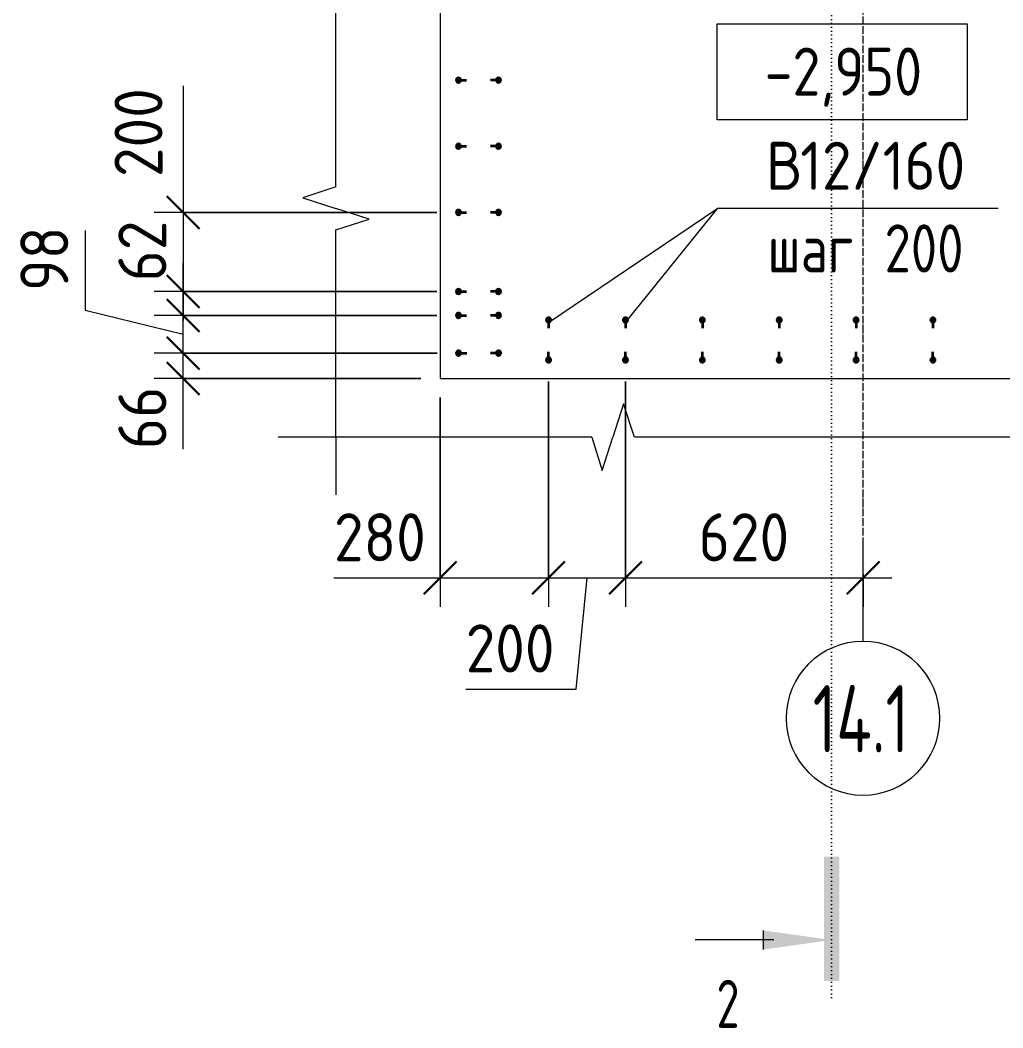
# Model space of a CAD drawing. Header units: millimetres. Extents: x -42469 to 17648, y -5898 to 81170.
# Drawn here: x -5082 to -2526, y 75360 to 77982 of the extents above; entities that cross this region are included whole.
import ezdxf

# ---------------------------------------------------------------- set-up
doc = ezdxf.new("R2010")
doc.units = ezdxf.units.MM
doc.linetypes.add('02 Штрихпунктирная _20 мм_', pattern=[25, 20, -2.5, 0, -2.5])
doc.linetypes.add('04 Пунктир 10мм', pattern=[10, 0, -10])
for name, color, linetype, lineweight in [('AA_Dim', 7, 'Continuous', 9), ('AA_Dim-50', 7, 'Continuous', 9), ('AA_Oformlenie', 7, 'Continuous', 9), ('AA_Razrez', 7, 'Continuous', 9), ('AA_Vinoska', 7, 'Continuous', 9), ('AA_Visotnaya otmetka', 7, 'Continuous', 9), ('KR_Armatura', 7, 'Continuous', 20), ('KR_Armatura_Tonkie', 7, 'Continuous', 20), ('KR_Fundament', 7, 'Continuous', 18), ('Оси', 7, 'Continuous', 9)]:
    doc.layers.add(name, color=color, linetype=linetype, lineweight=lineweight)
doc.styles.add('ISOCPEUR_5', font='isocpeur.ttf', dxfattribs={"width": 0.7, "height": 175})
doc.styles.add('ISOCPEUR_6', font='isocpeur.ttf', dxfattribs={"width": 0.7, "height": 125})
doc.styles.add('ISOCPEUR_7', font='isocpeur.ttf', dxfattribs={"width": 0.85, "height": 125})
doc.styles.add('ISOCPEUR_8', font='isocpeur.ttf', dxfattribs={"width": 0.9, "height": 125})
doc.styles.add('ISOCPEUR_9', font='isocpeur.ttf', dxfattribs={"width": 0.8, "height": 125})
doc.dimstyles.new('00_Точн_3_знака__прозр__2', dxfattribs={"dimscale": 304.8, "dimtxt": 124.497647, "dimasz": 0.278871, "dimexe": 0.246063, "dimexo": 0.164042, "dimgap": 0.016404, "dimtad": 1, "dimdec": 3, "dimrnd": 0.001, "dimdsep": 46, "dimtxsty": 'ISOCPEUR_8', "dimblk1": 'OBLIQUE', "dimblk2": 'OBLIQUE', "dimsah": 1, "dimcen": 0.09, "dimdle": 0.246063, "dimazin": 0, "dimtfac": 1, "dimtdec": 4, "dimtix": 1, "dimtmove": 1, "dimatfit": 3, "dimfxl": 1, "dimtvp": 1, "dimtolj": 1, "dimtzin": 0, "dimlwd": 18, "dimlwe": 18, "dimarcsym": 2})
doc.dimstyles.new('05_Округл_50мм__непрозр_', dxfattribs={"dimscale": 304.8, "dimtxt": 124.497647, "dimasz": 0.278871, "dimexe": 0.246063, "dimexo": 0.164042, "dimgap": 0.049213, "dimtad": 1, "dimdec": 0, "dimrnd": 50, "dimdsep": 46, "dimtxsty": 'ISOCPEUR_8', "dimblk1": 'OBLIQUE', "dimblk2": 'OBLIQUE', "dimsah": 1, "dimcen": 0.09, "dimdle": 0.246063, "dimazin": 0, "dimtfac": 1, "dimtdec": 4, "dimtix": 1, "dimtmove": 1, "dimatfit": 3, "dimfxl": 1, "dimtvp": 1, "dimtfill": 1, "dimtolj": 1, "dimtzin": 0, "dimlwd": 18, "dimlwe": 18, "dimarcsym": 2})
doc.dimstyles.new('05_Округл_5мм__прозр_', dxfattribs={"dimscale": 304.8, "dimtxt": 124.497647, "dimasz": 0.278871, "dimexe": 0.246063, "dimexo": 0.164042, "dimgap": 0.016404, "dimtad": 1, "dimdec": 0, "dimrnd": 5, "dimdsep": 46, "dimtxsty": 'ISOCPEUR_8', "dimblk1": 'OBLIQUE', "dimblk2": 'OBLIQUE', "dimsah": 1, "dimcen": 0.09, "dimdle": 0.246063, "dimazin": 0, "dimtfac": 1, "dimtdec": 4, "dimtix": 1, "dimtmove": 1, "dimatfit": 3, "dimfxl": 1, "dimtvp": 1, "dimtolj": 1, "dimtzin": 0, "dimlwd": 18, "dimlwe": 18, "dimarcsym": 2})
doc.dimstyles.new('05_Округл_5мм__прозр__1', dxfattribs={"dimscale": 304.8, "dimtxt": 124.497647, "dimasz": 0.278871, "dimexe": 0.246063, "dimexo": 0.164042, "dimgap": 0.016404, "dimtad": 1, "dimdec": 0, "dimrnd": 5, "dimdsep": 46, "dimtxsty": 'ISOCPEUR_8', "dimblk1": 'OBLIQUE', "dimblk2": 'OBLIQUE', "dimsah": 1, "dimcen": 0.09, "dimdle": 0.246063, "dimazin": 0, "dimtfac": 1, "dimtdec": 4, "dimtix": 1, "dimtmove": 0, "dimatfit": 3, "dimfxl": 1, "dimtvp": 1, "dimtolj": 1, "dimtzin": 0, "dimlwd": 18, "dimlwe": 18, "dimarcsym": 2})

# ---------------------------------------------------------------- blocks, each defined once
blk = doc.blocks.new('265_Выпуск П одной длины _НесАрм_РабПлоск_ - В1 _d12_ t250-4071037-Схема расположения арматурных выпусков вундаментной плиты  в_о 14_1-К1')
at = {"layer": 'KR_Armatura_Tonkie', "lineweight": 35}
for points in [[(0, 0), (-1.5, 3.9), (-1.8, 4.2), (-4.4, 5.8), (-7.6, 5.8), (-10.2, 4.2), (-11.8, 1.6), (-12, 0), (-11.2, -3), (-9, -5.2), (-6, -6), (-3, -5.2), (-1.5, -3.8), (-0.2, -1.6)], [(103.8, 1.6), (103.2, 3), (101, 5.2), (98, 6), (95, 5.2), (92.8, 3), (92.2, 1.6), (92.2, -1.6), (92.8, -3), (95, -5.2), (98, -6), (99.6, -5.8), (102.2, -4.2), (103.8, -1.6)]]:
    blk.add_hatch(color=256, dxfattribs=at).paths.add_polyline_path(points)
at = {"layer": 'KR_Armatura'}
for centre in [(-6, 0), (98, 0)]:
    blk.add_circle(centre, 6, dxfattribs=at)
at = {"layer": 'KR_Armatura_Tonkie', "lineweight": 35}
for p, q in [((0, 0), (15, 0)), ((92, 0), (77, 0))]:
    blk.add_line(p, q, dxfattribs=at)
for centre, start, end in [((-6, 0), 360, 180), ((-6, 0), 180, 360), ((98, 0), 360, 180), ((98, 0), 180, 360)]:
    blk.add_arc(centre, 6, start, end, dxfattribs=at)
blk = doc.blocks.new('265_Выпуск П одной длины _НесАрм_РабПлоск_ - В1 _d12_ t250-V2-Схема расположения арматурных выпусков вундаментной плиты  в_о 14_1-К1')
at = {"layer": 'KR_Armatura_Tonkie', "lineweight": 35}
for points in [[(-6, 6), (-9, 5.2), (-10.2, 4.2), (-11.8, 1.6), (-12, 0), (-11.2, -3), (-9, -5.2), (-6, -6), (-3, -5.2), (-1.7, -4.2), (-0.2, -1.6), (0, 0), (-1.7, 4.2), (-1.8, 4.2), (-4.4, 5.8)], [(98, 6), (95, 5.2), (92.8, 3), (92.2, 1.6), (92.2, -1.6), (92.8, -3), (95, -5.2), (98, -6), (99.6, -5.8), (102.2, -4.2), (103.8, -1.6), (103.8, 1.6), (103.2, 3), (101, 5.2), (99.6, 5.8)]]:
    blk.add_hatch(color=256, dxfattribs=at).paths.add_polyline_path(points)
at = {"layer": 'KR_Armatura'}
for centre in [(-6, 0), (98, 0)]:
    blk.add_circle(centre, 6, dxfattribs=at)
at = {"layer": 'KR_Armatura_Tonkie', "lineweight": 35}
for p, q in [((0, 0), (15, 0)), ((92, 0), (77, 0))]:
    blk.add_line(p, q, dxfattribs=at)
for centre, start, end in [((-6, 0), 360, 180), ((-6, 0), 180, 360), ((98, 0), 360, 180), ((98, 0), 180, 360)]:
    blk.add_arc(centre, 6, start, end, dxfattribs=at)
blk = doc.blocks.new('011_Прямоугольник обрыва _ЭлУзла_ - 011_Прямоугольник обрыва _ЭлУзла_-4164716-Схема расположения арматурных выпусков вундаментной плиты  в_о 14_1-К1')
at = {"layer": 'AA_Oformlenie'}
for p, q in [((0, -538.1), (0, 0)), ((0, 0), (665.3, 0)), ((776.6, 0), (2105.8, 0)), ((2217.1, 0), (2881.1, 0)), ((2881.1, 0), (2881.1, -538.1)), ((0, -1726.9), (0, -649.4)), ((2881.1, -649.4), (2881.1, -1726.9)), ((0, -2377.6), (0, -1838.2)), ((2881.1, -1838.2), (2881.1, -2377.6)), ((665.3, -2377.6), (0, -2377.6)), ((2105.8, -2377.6), (776.6, -2377.6)), ((2881.1, -2377.6), (2217.1, -2377.6))]:
    blk.add_line(p, q, dxfattribs=at)
blk = doc.blocks.new('Ось сетки - d_4мм-2765513-Схема расположения арматурных выпусков вундаментной плиты  в_о 14_1-К1')
at = {"layer": 'Оси'}
for start, end in [(360, 180), (360, 180), (180, 360), (180, 360)]:
    blk.add_arc((0, 0), 4, start, end, dxfattribs=at)
blk = doc.blocks.new('Разрез - Номер узла_ сзади-394133-Схема расположения арматурных выпусков вундаментной плиты  в_о 14_1-К1')
at = {"layer": 'AA_Razrez'}
for points in [[(7.329, 0.404), (7.329, -0.394), (0.873, -0.394), (0.873, 0.404)], [(3.497, -3.533), (2.503, -3.533), (3, 0)]]:
    blk.add_hatch(color=256, dxfattribs=at).paths.add_polyline_path(points)
for p, q in [((3, -3), (3, -7.096)), ((2.503, -3.533), (3.497, -3.533))]:
    blk.add_line(p, q, dxfattribs=at)
blk = doc.blocks.new('Высотные отметки - Рамка вверх-400294-Схема расположения арматурных выпусков вундаментной плиты  в_о 14_1-К1')
at = {"layer": 'AA_Vinoska'}
for p, q in [((-13, 0), (-13, 5)), ((-13, 5), (0, 5)), ((0, 5), (0, 0)), ((0, 0), (-13, 0))]:
    blk.add_line(p, q, dxfattribs=at)
blk = doc.blocks.new('DIMBLOCK43-Схема расположения арматурных выпусков вундаментной плиты  в_о 14_1-К1')
at = {"layer": 'AA_Dim-50', "lineweight": 30}
for p, q in [((-4658.4, 77116), (-4700.9, 77158.5)), ((-4658.4, 77116), (-4615.9, 77073.5)), ((-4658.4, 77050), (-4700.9, 77092.5)), ((-4658.4, 77050), (-4615.9, 77007.5))]:
    blk.add_line(p, q, dxfattribs=at)
at = {"layer": 'AA_Dim-50', "lineweight": 18}
for p, q in [((-3997.4, 77116), (-4733.4, 77116)), ((-4658.4, 76975), (-4658.4, 77116)), ((-4658.4, 77116), (-3997.4, 77116)), ((-4658.4, 77073.8), (-4658.4, 77083)), ((-4658.4, 76865.8), (-4658.4, 77073.8)), ((-4039.4, 77050), (-4733.4, 77050)), ((-4658.4, 77050), (-4039.4, 77050))]:
    blk.add_line(p, q, dxfattribs=at)
at = {"layer": 'AA_Dim-50', "color": 0, "lineweight": 18, "insert": (-4826.7, 76865.8), "char_height": 125, "width": 189.619, "attachment_point": 1, "rotation": 90, "line_spacing_factor": 1.149209, "style": 'ISOCPEUR_8'}
blk.add_mtext('66', dxfattribs=at)
blk = doc.blocks.new('_Oblique')
at = {"color": 0, "linetype": 'ByBlock', "lineweight": -2}
blk.add_line((-0.5, -0.5), (0.5, 0.5), dxfattribs=at)
blk = doc.blocks.new('DIMBLOCK44-Схема расположения арматурных выпусков вундаментной плиты  в_о 14_1-К1')
at = {"layer": 'AA_Dim-50', "lineweight": 18}
for p, q in [((-4913.4, 77435.2), (-4913.4, 77227.2)), ((-4913.4, 77227.2), (-4658.4, 77165)), ((-3997.8, 77214), (-4733.4, 77214)), ((-4658.4, 77116), (-4658.4, 77214)), ((-4658.4, 77214), (-3997.8, 77214)), ((-3997.4, 77116), (-4733.4, 77116)), ((-4658.4, 77116), (-3997.4, 77116))]:
    blk.add_line(p, q, dxfattribs=at)
at = {"layer": 'AA_Dim-50', "lineweight": 30}
for p, q in [((-4658.4, 77214), (-4700.9, 77256.5)), ((-4658.4, 77214), (-4615.9, 77171.5)), ((-4658.4, 77116), (-4700.9, 77158.5)), ((-4658.4, 77116), (-4615.9, 77073.5))]:
    blk.add_line(p, q, dxfattribs=at)
at = {"layer": 'AA_Dim-50', "color": 0, "lineweight": 18, "insert": (-5081.7, 77277.2), "char_height": 125, "width": 189.619, "attachment_point": 1, "rotation": 90, "line_spacing_factor": 1.149209, "style": 'ISOCPEUR_8'}
blk.add_mtext('98', dxfattribs=at)
blk = doc.blocks.new('DIMBLOCK45-Схема расположения арматурных выпусков вундаментной плиты  в_о 14_1-К1')
at = {"layer": 'AA_Dim-50', "lineweight": 18}
for p, q in [((-4658.4, 77460.2), (-4658.4, 77252.1)), ((-4658.4, 77214), (-4658.4, 77351)), ((-3997.8, 77276), (-4733.4, 77276)), ((-4658.4, 77276), (-3997.8, 77276)), ((-4658.4, 77252.1), (-4658.4, 77245)), ((-3997.8, 77214), (-4733.4, 77214)), ((-4658.4, 77214), (-3997.8, 77214))]:
    blk.add_line(p, q, dxfattribs=at)
at = {"layer": 'AA_Dim-50', "lineweight": 30}
for p, q in [((-4658.4, 77276), (-4700.9, 77318.5)), ((-4658.4, 77276), (-4615.9, 77233.5)), ((-4658.4, 77214), (-4700.9, 77256.5)), ((-4658.4, 77214), (-4615.9, 77171.5))]:
    blk.add_line(p, q, dxfattribs=at)
at = {"layer": 'AA_Dim-50', "color": 0, "lineweight": 18, "insert": (-4826.7, 77302.1), "char_height": 125, "width": 189.619, "attachment_point": 1, "rotation": 90, "line_spacing_factor": 1.149209, "style": 'ISOCPEUR_8'}
blk.add_mtext('62', dxfattribs=at)
blk = doc.blocks.new('DIMBLOCK46-Схема расположения арматурных выпусков вундаментной плиты  в_о 14_1-К1')
at = {"layer": 'AA_Dim-50', "lineweight": 18}
for p, q in [((-4658.4, 77810.9), (-4658.4, 77523.9)), ((-4658.4, 77557), (-4658.4, 77201)), ((-4658.4, 77523.9), (-4658.4, 77379)), ((-3997.8, 77482), (-4733.4, 77482)), ((-4658.4, 77482), (-3997.8, 77482)), ((-3997.8, 77276), (-4733.4, 77276)), ((-4658.4, 77276), (-3997.8, 77276))]:
    blk.add_line(p, q, dxfattribs=at)
at = {"layer": 'AA_Dim-50', "lineweight": 30}
for p, q in [((-4658.4, 77482), (-4700.9, 77524.5)), ((-4658.4, 77482), (-4615.9, 77439.5)), ((-4658.4, 77276), (-4700.9, 77318.5)), ((-4658.4, 77276), (-4615.9, 77233.5))]:
    blk.add_line(p, q, dxfattribs=at)
at = {"layer": 'AA_Dim-50', "color": 0, "lineweight": 18, "insert": (-4836.7, 77573.9), "char_height": 125, "width": 284.429, "attachment_point": 1, "rotation": 90, "line_spacing_factor": 1.149209, "style": 'ISOCPEUR_8', "bg_fill": 3, "box_fill_scale": 1.25, "bg_fill_color": 256, "bg_fill_true_color": 13158600, "bg_fill_transparency": 0}
blk.add_mtext('200', dxfattribs=at)
blk = doc.blocks.new('DIMBLOCK47-Схема расположения арматурных выпусков вундаментной плиты  в_о 14_1-К1')
at = {"layer": 'AA_Dim-50', "lineweight": 18}
for p, q in [((-3707.4, 77042), (-3707.4, 76455.8)), ((-3707.4, 76530.8), (-3707.4, 77042)), ((-3989.4, 77000), (-3989.4, 76455.8)), ((-3989.4, 76530.8), (-3989.4, 77000)), ((-4265.7, 76530.8), (-3978.7, 76530.8)), ((-4064.4, 76530.8), (-3707.4, 76530.8)), ((-3978.7, 76530.8), (-3848.4, 76530.8))]:
    blk.add_line(p, q, dxfattribs=at)
at = {"layer": 'AA_Dim-50', "lineweight": 30}
for p, q in [((-3989.4, 76530.8), (-3946.9, 76573.3)), ((-3707.4, 76530.8), (-3664.9, 76573.3)), ((-3989.4, 76530.8), (-4031.9, 76488.3)), ((-3707.4, 76530.8), (-3749.9, 76488.3))]:
    blk.add_line(p, q, dxfattribs=at)
at = {"layer": 'AA_Dim-50', "color": 0, "lineweight": 18, "insert": (-4265.7, 76699.1), "char_height": 125, "width": 284.429, "attachment_point": 1, "line_spacing_factor": 1.149209, "style": 'ISOCPEUR_8'}
blk.add_mtext('280', dxfattribs=at)
blk = doc.blocks.new('DIMBLOCK48-Схема расположения арматурных выпусков вундаментной плиты  в_о 14_1-К1')
at = {"layer": 'AA_Dim-50', "lineweight": 18}
for p, q in [((-3707.4, 77042), (-3707.4, 76455.8)), ((-3707.4, 76530.8), (-3707.4, 77042)), ((-3507.4, 77042), (-3507.4, 76455.8)), ((-3507.4, 76530.8), (-3507.4, 77042)), ((-3707.4, 76530.8), (-3507.4, 76530.8)), ((-3636, 76241.7), (-3607.4, 76530.8)), ((-3923, 76241.7), (-3636, 76241.7))]:
    blk.add_line(p, q, dxfattribs=at)
at = {"layer": 'AA_Dim-50', "lineweight": 30}
for p, q in [((-3707.4, 76530.8), (-3664.9, 76573.3)), ((-3507.4, 76530.8), (-3464.9, 76573.3)), ((-3707.4, 76530.8), (-3749.9, 76488.3)), ((-3507.4, 76530.8), (-3549.9, 76488.3))]:
    blk.add_line(p, q, dxfattribs=at)
at = {"layer": 'AA_Dim-50', "color": 0, "lineweight": 18, "insert": (-3923, 76410), "char_height": 125, "width": 284.429, "attachment_point": 1, "line_spacing_factor": 1.149209, "style": 'ISOCPEUR_8'}
blk.add_mtext('200', dxfattribs=at)
blk = doc.blocks.new('DIMBLOCK49-Схема расположения арматурных выпусков вундаментной плиты  в_о 14_1-К1')
at = {"layer": 'AA_Dim-50', "lineweight": 18}
for p, q in [((-3507.4, 77042), (-3507.4, 76455.8)), ((-3507.4, 76530.8), (-3507.4, 77042)), ((-3507.4, 76530.8), (-2814.4, 76530.8)), ((-2889.4, 76540.9), (-2889.4, 76455.8)), ((-2889.4, 76530.8), (-2889.4, 76540.9))]:
    blk.add_line(p, q, dxfattribs=at)
at = {"layer": 'AA_Dim-50', "lineweight": 30}
for p, q in [((-3507.4, 76530.8), (-3464.9, 76573.3)), ((-2889.4, 76530.8), (-2846.9, 76573.3)), ((-3507.4, 76530.8), (-3549.9, 76488.3)), ((-2889.4, 76530.8), (-2931.9, 76488.3))]:
    blk.add_line(p, q, dxfattribs=at)
at = {"layer": 'AA_Dim-50', "color": 0, "lineweight": 18, "insert": (-3316.9, 76699.1), "char_height": 125, "width": 284.429, "attachment_point": 1, "line_spacing_factor": 1.149209, "style": 'ISOCPEUR_8'}
blk.add_mtext('620', dxfattribs=at)
blk = doc.blocks.new('042_М_Арматуры - Диам длина поз _ Комментарий-3662934-Схема расположения арматурных выпусков вундаментной плиты  в_о 14_1-К1')
at = {"layer": 'AA_Vinoska'}
blk.add_line((-7, 0), (7, 0), dxfattribs=at)

msp = doc.modelspace()

# ---------------------------------------------------------------- linework, layer by layer
at = {"layer": 'AA_Razrez', "linetype": '04 Пунктир 10мм'}
msp.add_line((-2971.1903, 75438.8868), (-2971.1903, 79935.3109), dxfattribs=at)
at = {"layer": 'AA_Vinoska'}
for p, q in [((-4260.4986, 77548.0615), (-4347.1488, 77519.9071)), ((-4347.1488, 77519.9071), (-4260.4986, 77491.7528)), ((-4173.8961, 77464.2528), (-4260.4986, 77491.7528)), ((-3707.7807, 77195.5609), (-3267.2276, 77492.9343)), ((-3500.7207, 77204.372), (-3267.2276, 77492.9343)), ((-3267.2276, 77492.9343), (-3237.8152, 77492.9343)), ((-3267.2276, 77492.9343), (-3237.8152, 77492.9343)), ((-4260.4986, 77436.7528), (-4173.8961, 77464.2528)), ((-3512.0678, 76984.0018), (-3540.2221, 76897.3516)), ((-3483.9135, 76897.3516), (-3512.0678, 76984.0018)), ((-4260.4986, 76897.3516), (-4410.4986, 76897.3516)), ((-4260.4986, 76897.3516), (-4260.4986, 76747.3516)), ((-3595.2221, 76897.3516), (-3567.7221, 76810.7491)), ((-3567.7221, 76810.7491), (-3540.2221, 76897.3516))]:
    msp.add_line(p, q, dxfattribs=at)
at = {"layer": 'AA_Visotnaya otmetka'}
msp.add_line((-2618.5556, 77722.3639), (-2618.5556, 77722.3639), dxfattribs=at)
msp.add_line((-2618.5556, 77722.3639), (-2618.5556, 77722.3639), dxfattribs=at)
at = {"layer": 'KR_Fundament', "lineweight": 20}
for p, q in [((-3989.3926, 78774.9563), (-3989.3926, 77049.9563)), ((-3989.3926, 77049.9563), (-1789.3926, 77049.9563))]:
    msp.add_line(p, q, dxfattribs=at)
at = {"layer": 'Оси', "linetype": '02 Штрихпунктирная _20 мм_'}
msp.add_line((-2889.3926, 76615.8579), (-2889.3926, 79184.9563), dxfattribs=at)
at = {"layer": 'Оси'}
msp.add_line((-2889.3926, 76365.8579), (-2889.3926, 76615.8579), dxfattribs=at)

# ---------------------------------------------------------------- block references
at = {"layer": 'AA_Oformlenie'}
msp.add_blockref('011_Прямоугольник обрыва _ЭлУзла_ - 011_Прямоугольник обрыва _ЭлУзла_-4164716-Схема расположения арматурных выпусков вундаментной плиты  в_о 14_1-К1', (-4260.4986, 79274.9563), dxfattribs=at)
at = {"layer": 'AA_Razrez', "extrusion": (0, 0, -1), "xscale": 49.99999999999998, "yscale": 49.99999999999998, "zscale": 49.99999999999998, "rotation": 90.00000000000001}
msp.add_blockref('Разрез - Номер узла_ сзади-394133-Схема расположения арматурных выпусков вундаментной плиты  в_о 14_1-К1', (2971.1903, 75438.8868), dxfattribs=at)
at = {"layer": 'AA_Vinoska', "xscale": 49.99999999999998, "yscale": 49.99999999999998, "zscale": 49.99999999999998}
for name, p in [('Высотные отметки - Рамка вверх-400294-Схема расположения арматурных выпусков вундаментной плиты  в_о 14_1-К1', (-2618.5556, 77722.3639)), ('042_М_Арматуры - Диам длина поз _ Комментарий-3662934-Схема расположения арматурных выпусков вундаментной плиты  в_о 14_1-К1', (-2887.8152, 77492.9343)), ('042_М_Арматуры - Диам длина поз _ Комментарий-3662934-Схема расположения арматурных выпусков вундаментной плиты  в_о 14_1-К1', (-2887.8152, 77492.9343))]:
    msp.add_blockref(name, p, dxfattribs=at)
at = {"layer": 'KR_Armatura_Tonkie', "lineweight": 35}
for name, p, rotation in [('265_Выпуск П одной длины _НесАрм_РабПлоск_ - В1 _d12_ t250-V2-Схема расположения арматурных выпусков вундаментной плиты  в_о 14_1-К1', (-3843.7883, 77825.9563), 180), ('265_Выпуск П одной длины _НесАрм_РабПлоск_ - В1 _d12_ t250-V2-Схема расположения арматурных выпусков вундаментной плиты  в_о 14_1-К1', (-3843.7883, 77653.9563), 180), ('265_Выпуск П одной длины _НесАрм_РабПлоск_ - В1 _d12_ t250-V2-Схема расположения арматурных выпусков вундаментной плиты  в_о 14_1-К1', (-3843.7883, 77481.9563), 180), ('265_Выпуск П одной длины _НесАрм_РабПлоск_ - В1 _d12_ t250-V2-Схема расположения арматурных выпусков вундаментной плиты  в_о 14_1-К1', (-3843.7883, 77275.9563), 180), ('265_Выпуск П одной длины _НесАрм_РабПлоск_ - В1 _d12_ t250-V2-Схема расположения арматурных выпусков вундаментной плиты  в_о 14_1-К1', (-3843.7883, 77213.9563), 180), ('265_Выпуск П одной длины _НесАрм_РабПлоск_ - В1 _d12_ t250-4071037-Схема расположения арматурных выпусков вундаментной плиты  в_о 14_1-К1', (-3707.3926, 77195.9563), 270), ('265_Выпуск П одной длины _НесАрм_РабПлоск_ - В1 _d12_ t250-4071037-Схема расположения арматурных выпусков вундаментной плиты  в_о 14_1-К1', (-3507.3926, 77195.9563), 270), ('265_Выпуск П одной длины _НесАрм_РабПлоск_ - В1 _d12_ t250-4071037-Схема расположения арматурных выпусков вундаментной плиты  в_о 14_1-К1', (-3307.3926, 77195.9563), 270), ('265_Выпуск П одной длины _НесАрм_РабПлоск_ - В1 _d12_ t250-4071037-Схема расположения арматурных выпусков вундаментной плиты  в_о 14_1-К1', (-3107.3926, 77195.9563), 270), ('265_Выпуск П одной длины _НесАрм_РабПлоск_ - В1 _d12_ t250-4071037-Схема расположения арматурных выпусков вундаментной плиты  в_о 14_1-К1', (-2907.3926, 77195.9563), 270), ('265_Выпуск П одной длины _НесАрм_РабПлоск_ - В1 _d12_ t250-4071037-Схема расположения арматурных выпусков вундаментной плиты  в_о 14_1-К1', (-2707.3926, 77195.9563), 270), ('265_Выпуск П одной длины _НесАрм_РабПлоск_ - В1 _d12_ t250-4071037-Схема расположения арматурных выпусков вундаментной плиты  в_о 14_1-К1', (-2707.3926, 77195.9563), 270), ('265_Выпуск П одной длины _НесАрм_РабПлоск_ - В1 _d12_ t250-V2-Схема расположения арматурных выпусков вундаментной плиты  в_о 14_1-К1', (-3843.3926, 77115.9563), 180)]:
    msp.add_blockref(name, p, dxfattribs=dict(at, rotation=rotation))
at = {"layer": 'Оси', "xscale": 49.99999999999998, "yscale": 49.99999999999998, "zscale": 49.99999999999998}
msp.add_blockref('Ось сетки - d_4мм-2765513-Схема расположения арматурных выпусков вундаментной плиты  в_о 14_1-К1', (-2889.3926, 76165.8579), dxfattribs=at)

# ---------------------------------------------------------------- texts
at = {"layer": 'AA_Razrez', "insert": (-3270.6467, 75485.3176), "char_height": 125, "width": 75.759469, "attachment_point": 1, "style": 'ISOCPEUR_6'}
msp.add_mtext('\\fISOCPEUR|b0|i0|c204|p34|;\\W.7;2', dxfattribs=at)
at = {"layer": 'AA_Vinoska', "char_height": 125, "attachment_point": 1}
for s, insert, width, style in [('\\fISOCPEUR|b0|i0|c204|p34|;\\W.9;В', (-3141.8082, 77665.6395), 108.227812, 'ISOCPEUR_8'), ('\\fISOCPEUR|b0|i0|c204|p34|;\\W.9;В', (-3141.8082, 77665.6395), 108.227812, 'ISOCPEUR_8'), ('12/160', (-3052.5114, 77665.6395), 526.708687, 'ISOCPEUR_8'), ('12/160', (-3052.5114, 77665.6395), 526.708687, 'ISOCPEUR_8'), (' 200', (-2896.9624, 77450.6868), 333.502, 'ISOCPEUR_9'), ('шаг', (-3137.7332, 77450.6868), 291.81425, 'ISOCPEUR_9')]:
    msp.add_mtext(s, dxfattribs=dict(at, insert=insert, width=width, style=style))
at = {"layer": 'AA_Visotnaya otmetka', "insert": (-3145.2286, 77910.6709), "char_height": 125, "width": 484.01503, "attachment_point": 1, "line_spacing_factor": 1.149209, "style": 'ISOCPEUR_7'}
msp.add_mtext('-2,950', dxfattribs=at)
at = {"layer": 'Оси', "insert": (-3020.1829, 76252.0309), "char_height": 175, "width": 317.067406, "attachment_point": 1, "style": 'ISOCPEUR_5'}
msp.add_mtext('14.1', dxfattribs=at)

# ---------------------------------------------------------------- dimensions: what is measured, and where the dimension line sits
at = {"layer": 'AA_Dim', "lineweight": 18}
for base, p1, p2, override, picture, middle in [((-4658.3961, 77275.9563), (-3947.7883, 77213.9563), (-3947.7883, 77275.9563), {"dimpost": '<>', "dimfxl": 62}, 'DIMBLOCK45-Схема расположения арматурных выпусков вундаментной плиты  в_о 14_1-К1', (-4743.3697, 77396.9454)), ((-4658.3961, 77213.9563), (-3947.3926, 77115.9563), (-3947.7883, 77213.9563), {"dimpost": '<>', "dimfxl": 98.000799}, 'DIMBLOCK44-Схема расположения арматурных выпусков вундаментной плиты  в_о 14_1-К1', (-4998.3697, 77372.0079)), ((-4658.3961, 77115.9563), (-3989.3926, 77049.9563), (-3947.3926, 77115.9563), {"dimpost": '<>', "dimfxl": 78.230429}, 'DIMBLOCK43-Схема расположения арматурных выпусков вундаментной плиты  в_о 14_1-К1', (-4743.3697, 76960.5704))]:
    dim = msp.add_linear_dim(base=base, p1=p1, p2=p2, angle=90, dimstyle='00_Точн_3_знака__прозр__2', override=override, dxfattribs=at)
    dim.commit()
    dim.dimension.update_dxf_attribs({"geometry": picture, "text_midpoint": middle, "dimtype": 160, "text_rotation": 90})
for base, p1, p2, override, picture, middle in [((-3707.3926, 76530.8132), (-3989.3926, 77049.9563), (-3707.3926, 77091.9563), {"dimpost": '<>', "dimfxl": 285.110505}, 'DIMBLOCK47-Схема расположения арматурных выпусков вундаментной плиты  в_о 14_1-К1', (-4123.4714, 76615.7869)), ((-3507.3926, 76530.8132), (-3707.3926, 77091.9563), (-3507.3926, 77091.9563), {"dimpost": '<>', "dimfxl": 200}, 'DIMBLOCK48-Схема расположения арматурных выпусков вундаментной плиты  в_о 14_1-К1', (-3780.7639, 76326.6301))]:
    dim = msp.add_linear_dim(base=base, p1=p1, p2=p2, dimstyle='05_Округл_5мм__прозр_', override=override, dxfattribs=at)
    dim.commit()
    dim.dimension.update_dxf_attribs({"geometry": picture, "text_midpoint": middle, "dimtype": 160})
dim = msp.add_linear_dim(base=(-2889.3926, 76530.8132), p1=(-3507.3926, 77091.9563), p2=(-2889.3926, 76590.9173), dimstyle='05_Округл_5мм__прозр__1', override={"dimpost": '<>', "dimfxl": 795.59038}, dxfattribs=at)
dim.commit()
dim.dimension.update_dxf_attribs({"geometry": 'DIMBLOCK49-Схема расположения арматурных выпусков вундаментной плиты  в_о 14_1-К1', "text_midpoint": (-3198.3926, 76598.3132)})

# ---------------------------------------------------------------- next in the draw order: dimensions: what is measured, and where the dimension line sits
dim = msp.add_linear_dim(base=(-4658.3961, 77275.9563), p1=(-3947.7883, 77481.9563), p2=(-3947.7883, 77275.9563), angle=90, dimstyle='05_Округл_50мм__непрозр_', override={"dimpost": '<>', "dimfxl": 206}, dxfattribs=at)
dim.commit()
dim.dimension.update_dxf_attribs({"geometry": 'DIMBLOCK46-Схема расположения арматурных выпусков вундаментной плиты  в_о 14_1-К1', "text_midpoint": (-4753.3697, 77716.1175), "dimtype": 160, "text_rotation": 90})

doc.saveas('drawing.dxf')
